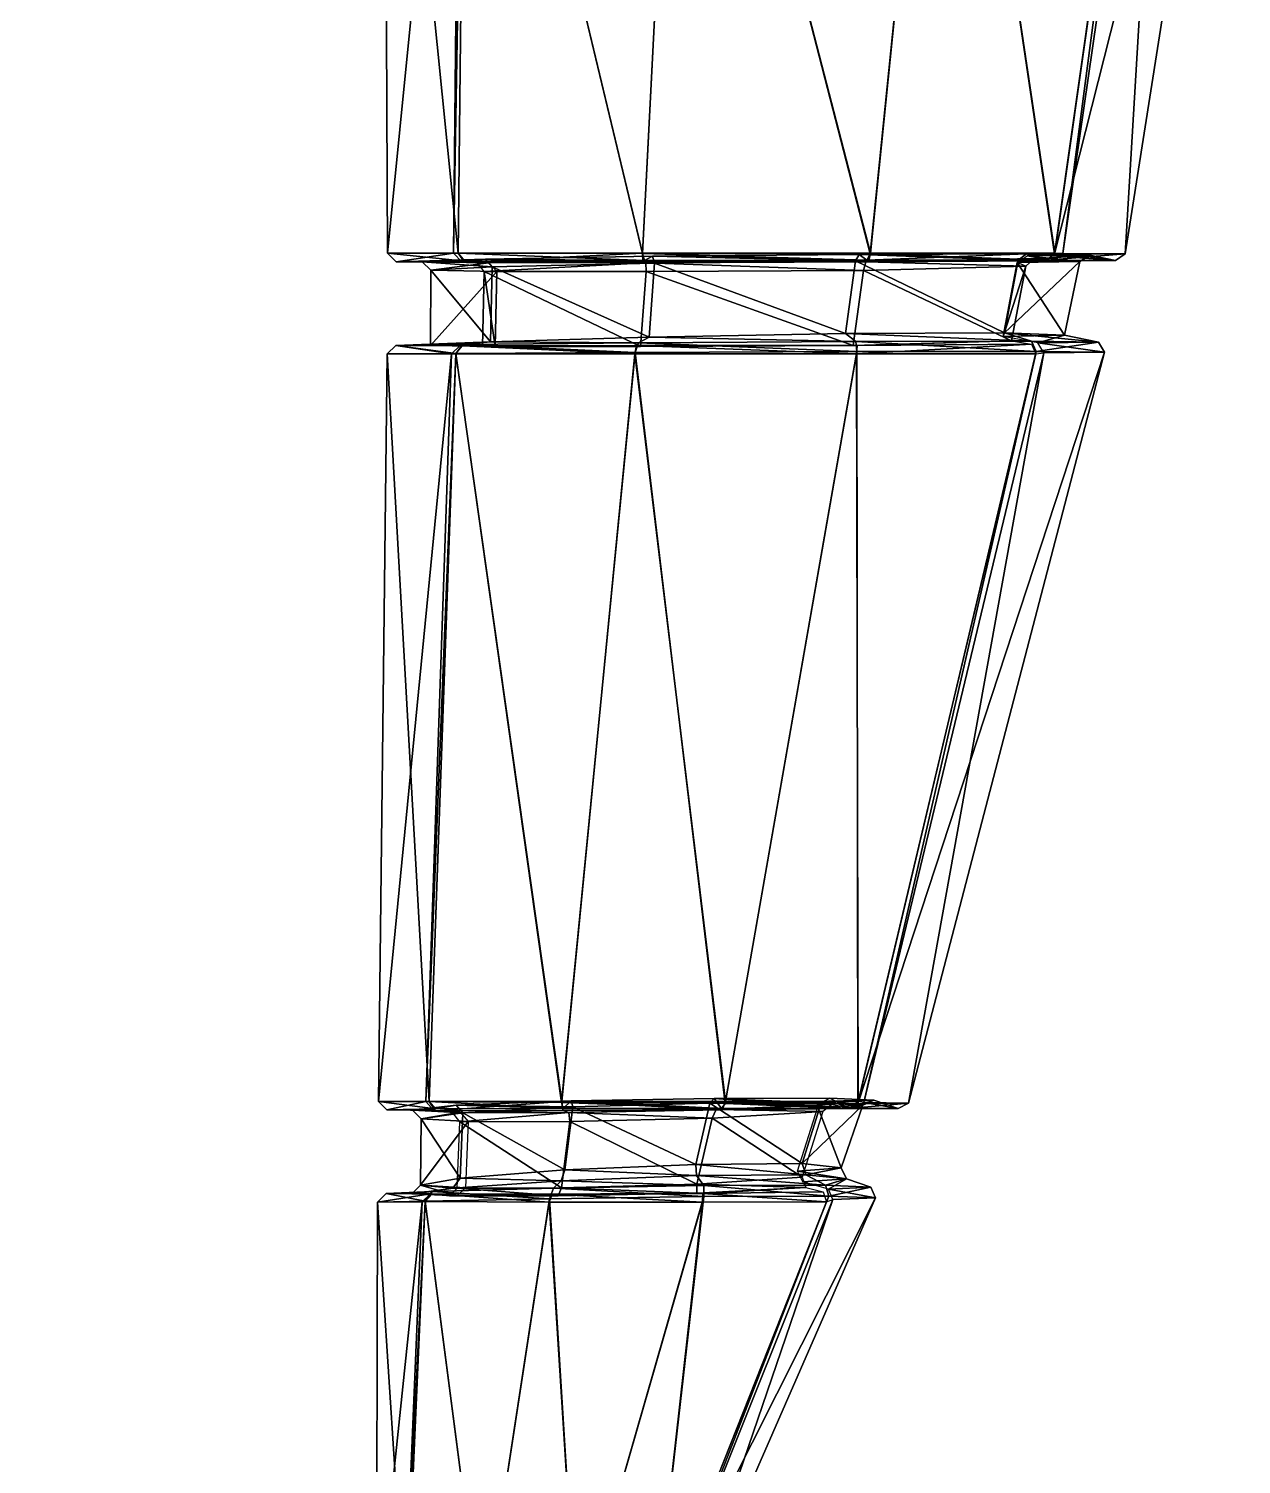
# Model space of a CAD drawing. Header units: centimetres. Extents: x -3.08 to -1.02, y -0.97 to 2.65.
# Drawn here: x -1.9937 to -1.7437, y -0.6779 to -0.382 of the extents above; entities that cross this region are included whole.
import ezdxf

# ---------------------------------------------------------------- set-up
doc = ezdxf.new("R2010")
doc.units = ezdxf.units.CM
doc.header["$MEASUREMENT"] = 0

msp = doc.modelspace()

# ---------------------------------------------------------------- meshes
at = {"color": 8, "true_color": 0x7f7f7f}
mesh = msp.add_polyface(dxfattribs=at)
corners = [(-1.78804, -0.4284, -0.85703), (-1.78975, -0.42969, -0.85832), (-1.77497, -0.42861, -0.89776), (-1.77706, -0.42997, -0.89798), (-1.76607, -0.27405, -0.84043), (-1.75059, -0.27414, -0.88848), (-1.76737, -0.27214, -0.84137), (-1.75221, -0.27224, -0.88847), (-1.75059, -0.27414, -0.88848), (-1.76564, -0.27422, -0.94161), (-1.75221, -0.27224, -0.88847), (-1.76721, -0.27234, -0.94115), (-1.8054, -0.27475, -0.95277), (-1.76569, -0.27266, -0.94518), (-1.76443, -0.27452, -0.94664), (-1.78222, -0.42839, -0.8528), (-1.78385, -0.4297, -0.85399), (-1.76769, -0.42836, -0.89749), (-1.76969, -0.42974, -0.89763), (-1.76061, -0.27641, -0.83647), (-1.74522, -0.27456, -0.88834), (-1.76178, -0.27452, -0.83731), (-1.76178, -0.27452, -0.83731), (-1.80516, -0.27456, -0.8058), (-1.76008, -0.27461, -0.94312), (-1.74522, -0.27456, -0.88834), (-1.75863, -0.27648, -0.94359), (-1.76063, -0.27656, -0.95095), (-1.80481, -0.27657, -0.96021), (-1.7617, -0.27471, -0.94955), (-1.76969, -0.42974, -0.89763), (-1.77497, -0.42861, -0.89776), (-1.78243, -0.42977, -0.94469), (-1.78791, -0.42875, -0.94321), (-1.78385, -0.4297, -0.85399), (-1.78804, -0.4284, -0.85703), (-1.79258, -0.44466, -0.8608), (-1.77321, -0.44658, -0.8994), (-1.78022, -0.4451, -0.89957), (-1.74522, -0.27456, -0.88834), (-1.76008, -0.27461, -0.94312), (-1.75059, -0.27414, -0.88848), (-1.76564, -0.27422, -0.94161), (-1.76178, -0.27452, -0.83731), (-1.74522, -0.27456, -0.88834), (-1.76607, -0.27405, -0.84043), (-1.75059, -0.27414, -0.88848), (-1.8068, -0.27413, -0.81085), (-1.76178, -0.27452, -0.83731), (-1.76607, -0.27405, -0.84043), (-1.7617, -0.27471, -0.94955), (-1.80481, -0.2748, -0.95846), (-1.76443, -0.27452, -0.94664), (-1.77706, -0.42997, -0.89798), (-1.78022, -0.4451, -0.89957), (-1.78992, -0.43018, -0.9428), (-1.78992, -0.43018, -0.9428), (-1.78791, -0.42875, -0.94321), (-1.77706, -0.42997, -0.89798), (-1.77497, -0.42861, -0.89776), (-1.76969, -0.42974, -0.89763), (-1.7805, -0.42833, -0.94513), (-1.78243, -0.42977, -0.94469), (-1.77706, -0.42997, -0.89798), (-1.79258, -0.44466, -0.8608), (-1.78022, -0.4451, -0.89957), (-1.75863, -0.27648, -0.94359), (-1.7805, -0.42833, -0.94513), (-1.76063, -0.27656, -0.95095), (-1.7822, -0.42824, -0.95148), (-1.74374, -0.27644, -0.8884), (-1.76769, -0.42836, -0.89749), (-1.76061, -0.27641, -0.83647), (-1.78222, -0.42839, -0.8528), (-1.74374, -0.27644, -0.8884), (-1.76769, -0.42836, -0.89749), (-1.76061, -0.27641, -0.83647), (-1.80479, -0.27644, -0.80437), (-1.78222, -0.42839, -0.8528), (-1.76063, -0.27656, -0.95095), (-1.7822, -0.42824, -0.95148), (-1.80481, -0.27657, -0.96021)]
mesh.append_faces([[corners[k] for k in face] for face in [(0, 1, 2), (2, 1, 3), (4, 5, 6), (6, 5, 7), (8, 9, 10), (10, 9, 11), (12, 13, 14), (15, 16, 17), (17, 16, 18), (19, 20, 21), (22, 23, 19), (24, 25, 26), (27, 28, 29), (30, 31, 32), (32, 31, 33), (34, 35, 30), (30, 35, 31), (36, 37, 38), (39, 40, 41), (41, 40, 42), (43, 44, 45), (45, 44, 46), (47, 48, 49), (50, 51, 52), (53, 54, 55), (56, 57, 58), (58, 57, 59), (17, 60, 61), (61, 60, 62), (63, 64, 65), (66, 67, 68), (68, 67, 69), (70, 71, 66), (66, 71, 67), (72, 73, 74), (74, 73, 75), (76, 77, 78), (79, 80, 81)]], dxfattribs={"color": 8})
mesh = msp.add_polyface(dxfattribs=at)
corners = [(-1.91331, -0.27479, -0.88849), (-1.91155, -0.27302, -0.88848), (-1.89733, -0.27485, -0.94511), (-1.89957, -0.27484, -0.94672), (-1.89811, -0.27309, -0.94518), (-1.85854, -0.27481, -0.95277), (-1.76061, -0.27641, -0.83647), (-1.80516, -0.27456, -0.8058), (-1.80479, -0.27644, -0.80437), (-1.80516, -0.27456, -0.8058), (-1.85877, -0.27465, -0.80581), (-1.8594, -0.2765, -0.80438), (-1.85877, -0.27465, -0.80581), (-1.90214, -0.27475, -0.83733), (-1.90358, -0.27656, -0.83648), (-1.90214, -0.27475, -0.83733), (-1.9187, -0.2748, -0.88835), (-1.92045, -0.27657, -0.88841), (-1.9187, -0.2748, -0.88835), (-1.90462, -0.27657, -0.94709), (-1.9029, -0.27482, -0.94662), (-1.90358, -0.27657, -0.95095), (-1.9022, -0.27482, -0.9495), (-1.85941, -0.27657, -0.96021), (-1.85913, -0.27481, -0.95846), (-1.85913, -0.27481, -0.95846), (-1.80481, -0.27657, -0.96021), (-1.80481, -0.2748, -0.95846), (-1.7617, -0.27471, -0.94955), (-1.80481, -0.2748, -0.95846), (-1.80516, -0.27456, -0.8058), (-1.76178, -0.27452, -0.83731), (-1.8068, -0.27413, -0.81085), (-1.80516, -0.27456, -0.8058), (-1.8068, -0.27413, -0.81085), (-1.85877, -0.27465, -0.80581), (-1.85713, -0.27435, -0.81086), (-1.85877, -0.27465, -0.80581), (-1.85713, -0.27435, -0.81086), (-1.90214, -0.27475, -0.83733), (-1.89783, -0.2746, -0.84045), (-1.90214, -0.27475, -0.83733), (-1.89783, -0.2746, -0.84045), (-1.9187, -0.2748, -0.88835), (-1.91331, -0.27479, -0.88849), (-1.9187, -0.2748, -0.88835), (-1.91331, -0.27479, -0.88849), (-1.9029, -0.27482, -0.94662), (-1.89733, -0.27485, -0.94511), (-1.9022, -0.27482, -0.9495), (-1.89957, -0.27484, -0.94672), (-1.85913, -0.27481, -0.95846), (-1.85854, -0.27481, -0.95277), (-1.80481, -0.2748, -0.95846), (-1.85913, -0.27481, -0.95846), (-1.8054, -0.27475, -0.95277), (-1.85854, -0.27481, -0.95277), (-1.76443, -0.27452, -0.94664), (-1.80481, -0.2748, -0.95846), (-1.8054, -0.27475, -0.95277), (-1.92045, -0.27657, -0.88841), (-1.90462, -0.27657, -0.94709), (-1.91975, -0.42823, -0.89748), (-1.80479, -0.27644, -0.80437), (-1.8594, -0.2765, -0.80438), (-1.82023, -0.42837, -0.82518), (-1.8594, -0.2765, -0.80438), (-1.90358, -0.27656, -0.83648), (-1.86721, -0.4283, -0.82517), (-1.90358, -0.27656, -0.83648), (-1.92045, -0.27657, -0.88841), (-1.90523, -0.42825, -0.85278), (-1.90358, -0.27657, -0.95095), (-1.90613, -0.42823, -0.94815), (-1.85941, -0.27657, -0.96021), (-1.86721, -0.42823, -0.95945), (-1.90358, -0.27657, -0.95095), (-1.90523, -0.42823, -0.95148), (-1.80481, -0.27657, -0.96021), (-1.82021, -0.42823, -0.95945), (-1.85941, -0.27657, -0.96021)]
mesh.append_faces([[corners[k] for k in face] for face in [(0, 1, 2), (3, 4, 5), (6, 7, 8), (9, 10, 8), (8, 10, 11), (12, 13, 11), (11, 13, 14), (15, 16, 14), (14, 16, 17), (17, 18, 19), (19, 18, 20), (21, 22, 23), (23, 22, 24), (23, 25, 26), (26, 25, 27), (28, 26, 29), (30, 31, 32), (33, 34, 35), (35, 34, 36), (37, 38, 39), (39, 38, 40), (41, 42, 43), (43, 42, 44), (45, 46, 47), (47, 46, 48), (49, 50, 51), (51, 50, 52), (53, 54, 55), (55, 54, 56), (57, 58, 59), (60, 61, 62), (63, 64, 65), (66, 67, 68), (69, 70, 71), (61, 72, 73), (74, 75, 76), (76, 75, 77), (78, 79, 80)]], dxfattribs={"color": 8})
mesh = msp.add_polyface(dxfattribs=at)
corners = [(-1.78804, -0.4284, -0.85703), (-1.82253, -0.42848, -0.83199), (-1.78975, -0.42969, -0.85832), (-1.8233, -0.42979, -0.83397), (-1.82253, -0.42848, -0.83199), (-1.86513, -0.42887, -0.83205), (-1.8233, -0.42979, -0.83397), (-1.86472, -0.43031, -0.83405), (-1.86513, -0.42887, -0.83205), (-1.89954, -0.42945, -0.85711), (-1.86472, -0.43031, -0.83405), (-1.82093, -0.4297, -0.82705), (-1.78385, -0.4297, -0.85399), (-1.82023, -0.42837, -0.82518), (-1.78222, -0.42839, -0.8528), (-1.86676, -0.42976, -0.82706), (-1.82093, -0.4297, -0.82705), (-1.86721, -0.4283, -0.82517), (-1.90383, -0.42987, -0.854), (-1.86676, -0.42976, -0.82706), (-1.90523, -0.42825, -0.85278), (-1.91798, -0.42999, -0.89763), (-1.90383, -0.42987, -0.854), (-1.91975, -0.42823, -0.89748), (-1.90444, -0.43004, -0.9477), (-1.91798, -0.42999, -0.89763), (-1.90613, -0.42823, -0.94815), (-1.90523, -0.42823, -0.95148), (-1.86721, -0.42823, -0.95945), (-1.90389, -0.43006, -0.95005), (-1.86712, -0.43004, -0.95769), (-1.82021, -0.42823, -0.95945), (-1.82058, -0.43, -0.95769), (-1.86712, -0.43004, -0.95769), (-1.7822, -0.42824, -0.95148), (-1.78375, -0.42979, -0.95009), (-1.82058, -0.43, -0.95769), (-1.78385, -0.4297, -0.85399), (-1.82093, -0.4297, -0.82705), (-1.78804, -0.4284, -0.85703), (-1.82253, -0.42848, -0.83199), (-1.86676, -0.42976, -0.82706), (-1.86513, -0.42887, -0.83205), (-1.90383, -0.42987, -0.854), (-1.89954, -0.42945, -0.85711), (-1.91798, -0.42999, -0.89763), (-1.78375, -0.42979, -0.95009), (-1.78646, -0.42934, -0.94721), (-1.82058, -0.43, -0.95769), (-1.82118, -0.43003, -0.952), (-1.91975, -0.42823, -0.89748), (-1.90462, -0.27657, -0.94709), (-1.90613, -0.42823, -0.94815), (-1.78222, -0.42839, -0.8528), (-1.80479, -0.27644, -0.80437), (-1.82023, -0.42837, -0.82518), (-1.82023, -0.42837, -0.82518), (-1.8594, -0.2765, -0.80438), (-1.86721, -0.4283, -0.82517), (-1.86721, -0.4283, -0.82517), (-1.90358, -0.27656, -0.83648), (-1.90523, -0.42825, -0.85278), (-1.90523, -0.42825, -0.85278), (-1.92045, -0.27657, -0.88841), (-1.91975, -0.42823, -0.89748), (-1.90358, -0.27657, -0.95095), (-1.90523, -0.42823, -0.95148), (-1.85941, -0.27657, -0.96021), (-1.82021, -0.42823, -0.95945), (-1.86721, -0.42823, -0.95945), (-1.80481, -0.27657, -0.96021), (-1.7822, -0.42824, -0.95148), (-1.82021, -0.42823, -0.95945)]
mesh.append_faces([[corners[k] for k in face] for face in [(0, 1, 2), (2, 1, 3), (4, 5, 6), (6, 5, 7), (8, 9, 10), (11, 12, 13), (13, 12, 14), (15, 16, 17), (17, 16, 13), (18, 19, 20), (20, 19, 17), (21, 22, 23), (23, 22, 20), (24, 25, 26), (26, 25, 23), (27, 28, 29), (29, 28, 30), (31, 32, 28), (28, 32, 33), (34, 35, 31), (31, 35, 36), (37, 38, 39), (39, 38, 40), (41, 42, 38), (38, 42, 40), (43, 44, 41), (41, 44, 42), (45, 44, 43), (46, 47, 48), (48, 47, 49), (50, 51, 52), (53, 54, 55), (56, 57, 58), (59, 60, 61), (62, 63, 64), (52, 65, 66), (67, 68, 69), (70, 71, 72)]], dxfattribs={"color": 8})
mesh = msp.add_polyface(dxfattribs=at)
corners = [(-1.86472, -0.43031, -0.83405), (-1.89954, -0.42945, -0.85711), (-1.89816, -0.43108, -0.85844), (-1.89954, -0.42945, -0.85711), (-1.9126, -0.42999, -0.89776), (-1.89816, -0.43108, -0.85844), (-1.91085, -0.43176, -0.898), (-1.9126, -0.42999, -0.89776), (-1.89887, -0.4302, -0.9462), (-1.91085, -0.43176, -0.898), (-1.89721, -0.43201, -0.94577), (-1.86803, -0.44673, -0.8305), (-1.90423, -0.44705, -0.85686), (-1.86874, -0.44874, -0.82932), (-1.90571, -0.44894, -0.85622), (-1.90423, -0.44705, -0.85686), (-1.91805, -0.44723, -0.89945), (-1.91983, -0.449, -0.89967), (-1.91805, -0.44723, -0.89945), (-1.90659, -0.44899, -0.94854), (-1.90482, -0.44728, -0.94802), (-1.90571, -0.44899, -0.95175), (-1.90429, -0.4473, -0.95028), (-1.86876, -0.44898, -0.95997), (-1.8684, -0.44727, -0.95812), (-1.90423, -0.44705, -0.85686), (-1.86803, -0.44673, -0.8305), (-1.89852, -0.4465, -0.861), (-1.86585, -0.44554, -0.83714), (-1.9126, -0.42999, -0.89776), (-1.89954, -0.42945, -0.85711), (-1.91798, -0.42999, -0.89763), (-1.90423, -0.44705, -0.85686), (-1.89852, -0.4465, -0.861), (-1.91805, -0.44723, -0.89945), (-1.9109, -0.44723, -0.89963), (-1.91798, -0.42999, -0.89763), (-1.90444, -0.43004, -0.9477), (-1.9126, -0.42999, -0.89776), (-1.89887, -0.4302, -0.9462), (-1.90482, -0.44728, -0.94802), (-1.89755, -0.44748, -0.94606), (-1.90389, -0.43006, -0.95005), (-1.86712, -0.43004, -0.95769), (-1.90127, -0.43018, -0.94729), (-1.86651, -0.4302, -0.952), (-1.90429, -0.4473, -0.95028), (-1.90019, -0.44749, -0.94595), (-1.8684, -0.44727, -0.95812), (-1.86761, -0.44747, -0.95068), (-1.91085, -0.43176, -0.898), (-1.89721, -0.43201, -0.94577), (-1.9109, -0.44723, -0.89963), (-1.89755, -0.44748, -0.94606), (-1.90019, -0.44749, -0.94595), (-1.89755, -0.44748, -0.94606), (-1.89983, -0.43201, -0.94575), (-1.89721, -0.43201, -0.94577), (-1.86646, -0.43201, -0.95029), (-1.86761, -0.44747, -0.95068), (-1.89983, -0.43201, -0.94575), (-1.90019, -0.44749, -0.94595), (-1.86646, -0.43201, -0.95029), (-1.89983, -0.43201, -0.94575), (-1.86651, -0.4302, -0.952), (-1.90127, -0.43018, -0.94729), (-1.86472, -0.43031, -0.83405), (-1.89816, -0.43108, -0.85844), (-1.86585, -0.44554, -0.83714), (-1.89852, -0.4465, -0.861), (-1.89816, -0.43108, -0.85844), (-1.91085, -0.43176, -0.898), (-1.89852, -0.4465, -0.861), (-1.9109, -0.44723, -0.89963)]
mesh.append_faces([[corners[k] for k in face] for face in [(0, 1, 2), (3, 4, 5), (5, 4, 6), (7, 8, 9), (9, 8, 10), (11, 12, 13), (13, 12, 14), (15, 16, 14), (14, 16, 17), (17, 18, 19), (19, 18, 20), (21, 22, 23), (23, 22, 24), (25, 26, 27), (27, 26, 28), (29, 30, 31), (32, 33, 34), (34, 33, 35), (36, 37, 38), (38, 37, 39), (34, 35, 40), (40, 35, 41), (42, 43, 44), (44, 43, 45), (46, 47, 48), (48, 47, 49), (50, 51, 52), (52, 51, 53), (54, 55, 56), (56, 55, 57), (58, 59, 60), (60, 59, 61), (62, 63, 64), (64, 63, 65), (66, 67, 68), (68, 67, 69), (70, 71, 72), (72, 71, 73)]], dxfattribs={"color": 8})
mesh = msp.add_polyface(dxfattribs=at)
corners = [(-1.82118, -0.43003, -0.952), (-1.82162, -0.43181, -0.95029), (-1.86651, -0.4302, -0.952), (-1.86646, -0.43201, -0.95029), (-1.78646, -0.42934, -0.94721), (-1.78818, -0.43089, -0.94576), (-1.82118, -0.43003, -0.952), (-1.82162, -0.43181, -0.95029), (-1.787, -0.44639, -0.85675), (-1.82324, -0.44644, -0.83044), (-1.78601, -0.44849, -0.85612), (-1.823, -0.44853, -0.82926), (-1.82324, -0.44644, -0.83044), (-1.86803, -0.44673, -0.8305), (-1.823, -0.44853, -0.82926), (-1.86874, -0.44874, -0.82932), (-1.86876, -0.44898, -0.95997), (-1.8684, -0.44727, -0.95812), (-1.82309, -0.44899, -0.95997), (-1.82296, -0.44724, -0.95812), (-1.78613, -0.44898, -0.95175), (-1.78701, -0.44701, -0.95032), (-1.82296, -0.44724, -0.95812), (-1.78022, -0.4451, -0.89957), (-1.78568, -0.44672, -0.9451), (-1.79284, -0.4454, -0.94316), (-1.82324, -0.44644, -0.83044), (-1.787, -0.44639, -0.85675), (-1.82536, -0.44482, -0.83701), (-1.79258, -0.44466, -0.8608), (-1.86803, -0.44673, -0.8305), (-1.82324, -0.44644, -0.83044), (-1.86585, -0.44554, -0.83714), (-1.82536, -0.44482, -0.83701), (-1.86712, -0.43004, -0.95769), (-1.82058, -0.43, -0.95769), (-1.86651, -0.4302, -0.952), (-1.82118, -0.43003, -0.952), (-1.8684, -0.44727, -0.95812), (-1.86761, -0.44747, -0.95068), (-1.82296, -0.44724, -0.95812), (-1.82375, -0.44727, -0.95068), (-1.82375, -0.44727, -0.95068), (-1.79111, -0.44633, -0.94597), (-1.82296, -0.44724, -0.95812), (-1.78701, -0.44701, -0.95032), (-1.78992, -0.43018, -0.9428), (-1.78022, -0.4451, -0.89957), (-1.79284, -0.4454, -0.94316), (-1.78818, -0.43089, -0.94576), (-1.79111, -0.44633, -0.94597), (-1.82162, -0.43181, -0.95029), (-1.82375, -0.44727, -0.95068), (-1.79111, -0.44633, -0.94597), (-1.78818, -0.43089, -0.94576), (-1.78992, -0.43018, -0.9428), (-1.78975, -0.42969, -0.85832), (-1.79258, -0.44466, -0.8608), (-1.77706, -0.42997, -0.89798), (-1.78975, -0.42969, -0.85832), (-1.8233, -0.42979, -0.83397), (-1.79258, -0.44466, -0.8608), (-1.82536, -0.44482, -0.83701), (-1.8233, -0.42979, -0.83397), (-1.86472, -0.43031, -0.83405), (-1.82536, -0.44482, -0.83701), (-1.86585, -0.44554, -0.83714), (-1.82162, -0.43181, -0.95029), (-1.82375, -0.44727, -0.95068), (-1.86646, -0.43201, -0.95029), (-1.86761, -0.44747, -0.95068), (-1.78601, -0.44849, -0.85612), (-1.82283, -0.60359, -0.891), (-1.77193, -0.44866, -0.89962), (-1.78601, -0.44849, -0.85612), (-1.823, -0.44853, -0.82926), (-1.82283, -0.60359, -0.891), (-1.823, -0.44853, -0.82926), (-1.86874, -0.44874, -0.82932), (-1.85014, -0.60355, -0.87114)]
mesh.append_faces([[corners[k] for k in face] for face in [(0, 1, 2), (2, 1, 3), (4, 5, 6), (6, 5, 7), (8, 9, 10), (10, 9, 11), (12, 13, 14), (14, 13, 15), (16, 17, 18), (18, 17, 19), (20, 18, 21), (21, 18, 22), (23, 24, 25), (26, 27, 28), (28, 27, 29), (30, 31, 32), (32, 31, 33), (34, 35, 36), (36, 35, 37), (38, 39, 40), (40, 39, 41), (42, 43, 44), (44, 43, 45), (46, 47, 48), (49, 50, 51), (51, 50, 52), (53, 54, 48), (48, 54, 55), (56, 57, 58), (59, 60, 61), (61, 60, 62), (63, 64, 65), (65, 64, 66), (67, 68, 69), (69, 68, 70), (71, 72, 73), (74, 75, 76), (77, 78, 79)]], dxfattribs={"color": 8})
mesh = msp.add_polyface(dxfattribs=at)
corners = [(-1.74748, -0.91376, -0.75315), (-1.74748, -0.85325, -0.75315), (-1.74748, -0.91274, -0.66183), (-1.74748, -0.85119, -0.66183), (-1.78341, -0.79676, -0.75315), (-1.78341, -0.79374, -0.66183), (-1.78341, -0.85119, -0.59132), (-1.78341, -0.91274, -0.59132), (-1.74748, -0.86558, -0.92044), (-1.74748, -0.91991, -0.92044), (-1.74748, -0.86764, -0.99795), (-1.74748, -0.92093, -0.99795), (-1.78341, -0.92093, -1.05465), (-1.78341, -0.86764, -1.05465), (-1.78341, -0.81789, -0.99795), (-1.78341, -0.81487, -0.92044), (-1.74748, -0.85942, -0.8391), (-1.74748, -0.91684, -0.8391), (-1.78341, -0.80582, -0.8391), (-1.78341, -0.81789, -0.99795), (-1.78401, -0.81386, -0.99767), (-1.78341, -0.81487, -0.92044), (-1.78401, -0.81085, -0.92059), (-1.78341, -0.81487, -0.92044), (-1.78401, -0.81085, -0.92059), (-1.78341, -0.80582, -0.8391), (-1.78401, -0.80185, -0.8397), (-1.78864, -0.78005, -0.92172), (-1.78864, -0.78292, -0.99547), (-1.74748, -0.91399, -0.66183), (-1.74748, -0.91499, -0.75315), (-1.78341, -0.91399, -0.59132), (-1.77193, -0.44866, -0.89962), (-1.77321, -0.44658, -0.8994), (-1.78601, -0.44849, -0.85612), (-1.787, -0.44639, -0.85675), (-1.78442, -0.44875, -0.94561), (-1.78568, -0.44672, -0.9451), (-1.77321, -0.44658, -0.8994), (-1.77321, -0.44658, -0.8994), (-1.78568, -0.44672, -0.9451), (-1.78022, -0.4451, -0.89957), (-1.787, -0.44639, -0.85675), (-1.77321, -0.44658, -0.8994), (-1.79258, -0.44466, -0.8608)]
mesh.append_faces([[corners[k] for k in face] for face in [(0, 1, 2), (2, 1, 3), (1, 4, 3), (3, 4, 5), (5, 6, 3), (6, 7, 3), (3, 7, 2), (8, 9, 10), (10, 9, 11), (11, 12, 10), (10, 12, 13), (13, 14, 10), (15, 8, 14), (14, 8, 10), (1, 0, 16), (16, 0, 17), (9, 8, 17), (17, 8, 16), (8, 15, 16), (16, 15, 18), (4, 1, 18), (18, 1, 16), (19, 20, 21), (21, 20, 22), (23, 24, 25), (25, 24, 26), (24, 27, 26), (20, 28, 22), (29, 30, 2), (2, 30, 0), (2, 7, 29), (29, 7, 31), (32, 33, 34), (34, 33, 35), (36, 37, 32), (32, 37, 38), (39, 40, 41), (42, 43, 44)]], dxfattribs={"color": 8})
mesh = msp.add_polyface(dxfattribs=at)
corners = [(-1.85332, -0.60347, -0.88002), (-1.88191, -0.603, -0.87799), (-1.88159, -0.60418, -0.88021), (-1.88191, -0.603, -0.87799), (-1.9056, -0.60389, -0.89538), (-1.88159, -0.60418, -0.88021), (-1.90425, -0.60541, -0.89693), (-1.9056, -0.60389, -0.89538), (-1.91461, -0.60489, -0.92329), (-1.90425, -0.60541, -0.89693), (-1.91286, -0.60667, -0.92365), (-1.91461, -0.60489, -0.92329), (-1.90476, -0.60534, -0.95096), (-1.91286, -0.60667, -0.92365), (-1.88352, -0.60454, -0.87315), (-1.85093, -0.60456, -0.87315), (-1.88388, -0.60334, -0.87108), (-1.90985, -0.60464, -0.89231), (-1.88352, -0.60454, -0.87315), (-1.91121, -0.60314, -0.8909), (-1.91991, -0.60485, -0.9233), (-1.90985, -0.60464, -0.89231), (-1.92165, -0.60308, -0.92303), (-1.91024, -0.60497, -0.95275), (-1.91991, -0.60485, -0.9233), (-1.91185, -0.60309, -0.95324), (-1.9112, -0.60309, -0.95523), (-1.88386, -0.60311, -0.96855), (-1.90985, -0.60501, -0.95404), (-1.88364, -0.60499, -0.96694), (-1.85076, -0.60482, -0.96693), (-1.88364, -0.60499, -0.96694), (-1.88352, -0.60454, -0.87315), (-1.88191, -0.603, -0.87799), (-1.85093, -0.60456, -0.87315), (-1.90985, -0.60464, -0.89231), (-1.9056, -0.60389, -0.89538), (-1.91991, -0.60485, -0.9233), (-1.91461, -0.60489, -0.92329), (-1.90476, -0.60534, -0.95096), (-1.91024, -0.60497, -0.95275), (-1.90985, -0.60501, -0.95404), (-1.88364, -0.60499, -0.96694), (-1.90628, -0.60541, -0.95094), (-1.88239, -0.60536, -0.96156), (-1.85076, -0.60482, -0.96693), (-1.91185, -0.60309, -0.95324), (-1.92165, -0.60308, -0.92303), (-1.90659, -0.44899, -0.94854), (-1.91983, -0.449, -0.89967), (-1.9112, -0.60309, -0.95523), (-1.90571, -0.44899, -0.95175), (-1.86876, -0.44898, -0.95997), (-1.88386, -0.60311, -0.96855), (-1.90571, -0.44899, -0.95175), (-1.9112, -0.60309, -0.95523), (-1.85014, -0.60355, -0.87114), (-1.86874, -0.44874, -0.82932), (-1.88388, -0.60334, -0.87108), (-1.86874, -0.44874, -0.82932), (-1.90571, -0.44894, -0.85622), (-1.88388, -0.60334, -0.87108), (-1.91121, -0.60314, -0.8909), (-1.90571, -0.44894, -0.85622), (-1.91983, -0.449, -0.89967), (-1.91121, -0.60314, -0.8909), (-1.92165, -0.60308, -0.92303), (-1.86876, -0.44898, -0.95997), (-1.85006, -0.60308, -0.96855), (-1.88386, -0.60311, -0.96855)]
mesh.append_faces([[corners[k] for k in face] for face in [(0, 1, 2), (3, 4, 5), (5, 4, 6), (7, 8, 9), (9, 8, 10), (11, 12, 13), (14, 15, 16), (17, 18, 19), (19, 18, 16), (20, 21, 22), (22, 21, 19), (23, 24, 25), (25, 24, 22), (26, 27, 28), (28, 27, 29), (27, 30, 31), (32, 33, 34), (35, 36, 32), (32, 36, 33), (37, 38, 35), (35, 38, 36), (39, 38, 40), (40, 38, 37), (41, 42, 43), (43, 42, 44), (42, 45, 44), (46, 47, 48), (48, 47, 49), (50, 46, 51), (51, 46, 48), (52, 53, 54), (54, 53, 55), (56, 57, 58), (59, 60, 61), (61, 60, 62), (63, 64, 65), (65, 64, 66), (67, 68, 69)]], dxfattribs={"color": 8})
mesh = msp.add_polyface(dxfattribs=at)
corners = [(-1.82855, -0.60244, -0.89522), (-1.83037, -0.60337, -0.89665), (-1.81952, -0.6028, -0.92329), (-1.82176, -0.60389, -0.92361), (-1.82855, -0.60244, -0.89522), (-1.85244, -0.60251, -0.87788), (-1.83037, -0.60337, -0.89665), (-1.85332, -0.60347, -0.88002), (-1.85244, -0.60251, -0.87788), (-1.88191, -0.603, -0.87799), (-1.85332, -0.60347, -0.88002), (-1.85201, -0.60475, -0.96156), (-1.85282, -0.60651, -0.95991), (-1.88239, -0.60536, -0.96156), (-1.81952, -0.6028, -0.92329), (-1.82176, -0.60389, -0.92361), (-1.82886, -0.60306, -0.94924), (-1.83102, -0.60431, -0.94887), (-1.82806, -0.6037, -0.95092), (-1.83001, -0.60518, -0.94985), (-1.85201, -0.60475, -0.96156), (-1.85282, -0.60651, -0.95991), (-1.81235, -0.60343, -0.92308), (-1.81446, -0.60455, -0.92333), (-1.82154, -0.60332, -0.95145), (-1.82357, -0.60457, -0.95098), (-1.82283, -0.60359, -0.891), (-1.82454, -0.60457, -0.89232), (-1.81446, -0.60455, -0.92333), (-1.85093, -0.60456, -0.87315), (-1.82454, -0.60457, -0.89232), (-1.85014, -0.60355, -0.87114), (-1.88388, -0.60334, -0.87108), (-1.85093, -0.60456, -0.87315), (-1.85006, -0.60308, -0.96855), (-1.85076, -0.60482, -0.96693), (-1.88386, -0.60311, -0.96855), (-1.82272, -0.60314, -0.95523), (-1.8245, -0.60456, -0.95407), (-1.85076, -0.60482, -0.96693), (-1.81446, -0.60455, -0.92333), (-1.81952, -0.6028, -0.92329), (-1.82357, -0.60457, -0.95098), (-1.82886, -0.60306, -0.94924), (-1.82454, -0.60457, -0.89232), (-1.82855, -0.60244, -0.89522), (-1.85093, -0.60456, -0.87315), (-1.85244, -0.60251, -0.87788), (-1.88191, -0.603, -0.87799), (-1.88239, -0.60536, -0.96156), (-1.85076, -0.60482, -0.96693), (-1.85201, -0.60475, -0.96156), (-1.8245, -0.60456, -0.95407), (-1.82806, -0.6037, -0.95092), (-1.82272, -0.60314, -0.95523), (-1.78613, -0.44898, -0.95175), (-1.82154, -0.60332, -0.95145), (-1.78442, -0.44875, -0.94561), (-1.77193, -0.44866, -0.89962), (-1.81235, -0.60343, -0.92308), (-1.78613, -0.44898, -0.95175), (-1.82272, -0.60314, -0.95523), (-1.82309, -0.44899, -0.95997), (-1.85006, -0.60308, -0.96855), (-1.77193, -0.44866, -0.89962), (-1.82283, -0.60359, -0.891), (-1.81235, -0.60343, -0.92308), (-1.82283, -0.60359, -0.891), (-1.823, -0.44853, -0.82926), (-1.85014, -0.60355, -0.87114), (-1.82309, -0.44899, -0.95997), (-1.85006, -0.60308, -0.96855), (-1.86876, -0.44898, -0.95997)]
mesh.append_faces([[corners[k] for k in face] for face in [(0, 1, 2), (2, 1, 3), (4, 5, 6), (6, 5, 7), (8, 9, 10), (11, 12, 13), (14, 15, 16), (16, 15, 17), (18, 19, 20), (20, 19, 21), (22, 23, 24), (24, 23, 25), (26, 27, 22), (22, 27, 28), (29, 30, 31), (31, 30, 26), (32, 33, 31), (34, 35, 36), (37, 38, 34), (34, 38, 39), (40, 41, 42), (42, 41, 43), (40, 44, 41), (41, 44, 45), (46, 47, 44), (44, 47, 45), (46, 48, 47), (49, 50, 51), (52, 53, 50), (50, 53, 51), (54, 55, 56), (56, 55, 57), (58, 59, 57), (57, 59, 56), (60, 61, 62), (62, 61, 63), (64, 65, 66), (67, 68, 69), (70, 71, 72)]], dxfattribs={"color": 8})
mesh = msp.add_polyface(dxfattribs=at)
corners = [(-1.82514, -0.61902, -0.92652), (-1.82623, -0.61676, -0.92617), (-1.8335, -0.61822, -0.89992), (-1.8343, -0.61591, -0.90039), (-1.85608, -0.61838, -0.88359), (-1.8335, -0.61822, -0.89992), (-1.8562, -0.61607, -0.88455), (-1.8343, -0.61591, -0.90039), (-1.88321, -0.61722, -0.88492), (-1.85608, -0.61838, -0.88359), (-1.8562, -0.61607, -0.88455), (-1.85599, -0.62198, -0.96225), (-1.88393, -0.62092, -0.96047), (-1.85598, -0.62018, -0.96046), (-1.83416, -0.61967, -0.95085), (-1.83522, -0.61748, -0.95015), (-1.82514, -0.61902, -0.92652), (-1.82623, -0.61676, -0.92617), (-1.85599, -0.62198, -0.96225), (-1.85598, -0.62018, -0.96046), (-1.83349, -0.62086, -0.95236), (-1.83429, -0.61868, -0.95098), (-1.81913, -0.62296, -0.92697), (-1.82009, -0.62077, -0.92656), (-1.82879, -0.62259, -0.89666), (-1.82949, -0.62035, -0.89702), (-1.82949, -0.62035, -0.89702), (-1.85456, -0.62043, -0.87886), (-1.82879, -0.62259, -0.89666), (-1.85452, -0.62267, -0.87802), (-1.85456, -0.62043, -0.87886), (-1.88557, -0.62099, -0.87909), (-1.85452, -0.62267, -0.87802), (-1.85485, -0.62384, -0.96939), (-1.88579, -0.62219, -0.96763), (-1.85475, -0.62205, -0.96763), (-1.82793, -0.62333, -0.95339), (-1.82887, -0.62118, -0.95259), (-1.81913, -0.62296, -0.92697), (-1.82009, -0.62077, -0.92656), (-1.82927, -0.62382, -0.95697), (-1.85475, -0.62205, -0.96763), (-1.82993, -0.62172, -0.95551), (-1.82009, -0.62077, -0.92656), (-1.82887, -0.62118, -0.95259), (-1.82514, -0.61902, -0.92652), (-1.83416, -0.61967, -0.95085), (-1.82009, -0.62077, -0.92656), (-1.82514, -0.61902, -0.92652), (-1.82949, -0.62035, -0.89702), (-1.8335, -0.61822, -0.89992), (-1.8335, -0.61822, -0.89992), (-1.85608, -0.61838, -0.88359), (-1.82949, -0.62035, -0.89702), (-1.85456, -0.62043, -0.87886), (-1.85608, -0.61838, -0.88359), (-1.88396, -0.61944, -0.88393), (-1.85456, -0.62043, -0.87886), (-1.82993, -0.62172, -0.95551), (-1.85475, -0.62205, -0.96763), (-1.83349, -0.62086, -0.95236), (-1.85599, -0.62198, -0.96225), (-1.82176, -0.60389, -0.92361), (-1.82623, -0.61676, -0.92617), (-1.83102, -0.60431, -0.94887), (-1.83522, -0.61748, -0.95015), (-1.83001, -0.60518, -0.94985), (-1.83429, -0.61868, -0.95098), (-1.85282, -0.60651, -0.95991), (-1.85598, -0.62018, -0.96046), (-1.83037, -0.60337, -0.89665), (-1.8343, -0.61591, -0.90039), (-1.82176, -0.60389, -0.92361), (-1.82623, -0.61676, -0.92617), (-1.83037, -0.60337, -0.89665), (-1.85332, -0.60347, -0.88002), (-1.8343, -0.61591, -0.90039), (-1.8562, -0.61607, -0.88455), (-1.85332, -0.60347, -0.88002), (-1.88159, -0.60418, -0.88021), (-1.8562, -0.61607, -0.88455), (-1.85282, -0.60651, -0.95991), (-1.85598, -0.62018, -0.96046), (-1.88221, -0.60724, -0.95992)]
mesh.append_faces([[corners[k] for k in face] for face in [(0, 1, 2), (2, 1, 3), (4, 5, 6), (6, 5, 7), (8, 9, 10), (11, 12, 13), (14, 15, 16), (16, 15, 17), (18, 19, 20), (20, 19, 21), (22, 23, 24), (24, 23, 25), (26, 27, 28), (28, 27, 29), (30, 31, 32), (33, 34, 35), (36, 37, 38), (38, 37, 39), (40, 41, 42), (43, 44, 45), (45, 44, 46), (47, 48, 49), (49, 48, 50), (51, 52, 53), (53, 52, 54), (55, 56, 57), (58, 59, 60), (60, 59, 61), (62, 63, 64), (64, 63, 65), (66, 67, 68), (68, 67, 69), (70, 71, 72), (72, 71, 73), (74, 75, 76), (76, 75, 77), (78, 79, 80), (81, 82, 83)]], dxfattribs={"color": 8})
mesh = msp.add_polyface(dxfattribs=at)
corners = [(-1.88396, -0.61944, -0.88393), (-1.85608, -0.61838, -0.88359), (-1.88321, -0.61722, -0.88492), (-1.90628, -0.62094, -0.9005), (-1.88396, -0.61944, -0.88393), (-1.90479, -0.61891, -0.90099), (-1.88321, -0.61722, -0.88492), (-1.91473, -0.62213, -0.92675), (-1.90628, -0.62094, -0.9005), (-1.91296, -0.62036, -0.92639), (-1.90479, -0.61891, -0.90099), (-1.91286, -0.60667, -0.92365), (-1.90476, -0.60534, -0.95096), (-1.90316, -0.60722, -0.95057), (-1.91473, -0.62213, -0.92675), (-1.91296, -0.62036, -0.92639), (-1.90541, -0.62254, -0.95253), (-1.90367, -0.6209, -0.95182), (-1.90628, -0.60541, -0.95094), (-1.88239, -0.60536, -0.96156), (-1.90489, -0.60733, -0.94982), (-1.88221, -0.60724, -0.95992), (-1.90697, -0.62255, -0.95238), (-1.90543, -0.62096, -0.95096), (-1.88455, -0.62256, -0.96225), (-1.88393, -0.62092, -0.96047), (-1.88239, -0.60536, -0.96156), (-1.85282, -0.60651, -0.95991), (-1.88221, -0.60724, -0.95992), (-1.88455, -0.62256, -0.96225), (-1.88393, -0.62092, -0.96047), (-1.85599, -0.62198, -0.96225), (-1.85452, -0.62267, -0.87802), (-1.88557, -0.62099, -0.87909), (-1.88636, -0.62315, -0.87824), (-1.88557, -0.62099, -0.87909), (-1.91053, -0.62169, -0.89743), (-1.88636, -0.62315, -0.87824), (-1.91053, -0.62169, -0.89743), (-1.92003, -0.62209, -0.92675), (-1.91202, -0.62368, -0.89707), (-1.85456, -0.62043, -0.87886), (-1.88396, -0.61944, -0.88393), (-1.88557, -0.62099, -0.87909), (-1.88396, -0.61944, -0.88393), (-1.90628, -0.62094, -0.9005), (-1.88557, -0.62099, -0.87909), (-1.91053, -0.62169, -0.89743), (-1.90628, -0.62094, -0.9005), (-1.91473, -0.62213, -0.92675), (-1.91053, -0.62169, -0.89743), (-1.92003, -0.62209, -0.92675), (-1.92003, -0.62209, -0.92675), (-1.91473, -0.62213, -0.92675), (-1.91089, -0.62217, -0.95432), (-1.90541, -0.62254, -0.95253), (-1.91054, -0.62215, -0.95548), (-1.90697, -0.62255, -0.95238), (-1.88579, -0.62219, -0.96763), (-1.88455, -0.62256, -0.96225), (-1.85475, -0.62205, -0.96763), (-1.88579, -0.62219, -0.96763), (-1.85599, -0.62198, -0.96225), (-1.88455, -0.62256, -0.96225), (-1.91286, -0.60667, -0.92365), (-1.90316, -0.60722, -0.95057), (-1.91296, -0.62036, -0.92639), (-1.90367, -0.6209, -0.95182), (-1.88221, -0.60724, -0.95992), (-1.88393, -0.62092, -0.96047), (-1.90489, -0.60733, -0.94982), (-1.90543, -0.62096, -0.95096), (-1.8562, -0.61607, -0.88455), (-1.88159, -0.60418, -0.88021), (-1.88321, -0.61722, -0.88492), (-1.88159, -0.60418, -0.88021), (-1.90425, -0.60541, -0.89693), (-1.88321, -0.61722, -0.88492), (-1.90479, -0.61891, -0.90099), (-1.90425, -0.60541, -0.89693), (-1.91286, -0.60667, -0.92365), (-1.90479, -0.61891, -0.90099), (-1.91296, -0.62036, -0.92639), (-1.88221, -0.60724, -0.95992), (-1.85598, -0.62018, -0.96046), (-1.88393, -0.62092, -0.96047)]
mesh.append_faces([[corners[k] for k in face] for face in [(0, 1, 2), (3, 4, 5), (5, 4, 6), (7, 8, 9), (9, 8, 10), (11, 12, 13), (14, 15, 16), (16, 15, 17), (18, 19, 20), (20, 19, 21), (22, 23, 24), (24, 23, 25), (26, 27, 28), (29, 30, 31), (32, 33, 34), (35, 36, 37), (38, 39, 40), (41, 42, 43), (44, 45, 46), (46, 45, 47), (48, 49, 50), (50, 49, 51), (52, 53, 54), (54, 53, 55), (56, 57, 58), (58, 57, 59), (60, 61, 62), (62, 61, 63), (64, 65, 66), (66, 65, 67), (68, 69, 70), (70, 69, 71), (72, 73, 74), (75, 76, 77), (77, 76, 78), (79, 80, 81), (81, 80, 82), (83, 84, 85)]], dxfattribs={"color": 8})
mesh = msp.add_polyface(dxfattribs=at)
corners = [(-1.99314, -0.77603, -0.92187), (-1.99314, -0.76747, -0.84494), (-1.89119, -0.7744, -0.92187), (-1.89119, -0.76492, -0.84494), (-1.99374, -0.77144, -0.84433), (-1.89119, -0.78408, -0.8397), (-1.89119, -0.76879, -0.84433), (-1.99314, -0.76747, -0.84494), (-1.89119, -0.76492, -0.84494), (-1.99314, -0.77603, -0.92187), (-1.99374, -0.77144, -0.84433), (-1.99314, -0.76747, -0.84494), (-1.88636, -0.62315, -0.87824), (-1.91053, -0.62169, -0.89743), (-1.91202, -0.62368, -0.89707), (-1.91202, -0.62368, -0.89707), (-1.92003, -0.62209, -0.92675), (-1.9218, -0.62385, -0.92719), (-1.92003, -0.62209, -0.92675), (-1.91089, -0.62217, -0.95432), (-1.91263, -0.62381, -0.95513), (-1.91203, -0.62373, -0.95696), (-1.91054, -0.62215, -0.95548), (-1.88646, -0.62383, -0.96938), (-1.88579, -0.62219, -0.96763), (-1.91637, -0.71593, -0.96892), (-1.922, -0.71583, -0.9498), (-1.91638, -0.71387, -0.96881), (-1.92204, -0.71387, -0.94964), (-1.922, -0.71583, -0.9498), (-1.916, -0.71566, -0.93136), (-1.92204, -0.71387, -0.94964), (-1.91601, -0.71387, -0.93108), (-1.916, -0.71566, -0.93136), (-1.90028, -0.71552, -0.91996), (-1.91601, -0.71387, -0.93108), (-1.90023, -0.71387, -0.91962), (-1.90028, -0.71593, -0.97168), (-1.90276, -0.82084, -0.9764), (-1.916, -0.71593, -0.97017), (-1.916, -0.71593, -0.97017), (-1.91561, -0.82089, -0.97429), (-1.9201, -0.81566, -0.95802), (-1.91531, -0.80682, -0.94518), (-1.91531, -0.80682, -0.94518), (-1.90276, -0.79953, -0.93724), (-1.88646, -0.62383, -0.96938), (-1.90023, -0.71387, -0.97159), (-1.91203, -0.62373, -0.95696), (-1.91601, -0.71387, -0.97007), (-1.9218, -0.62385, -0.92719), (-1.91263, -0.62381, -0.95513), (-1.91601, -0.71387, -0.97007), (-1.91203, -0.62373, -0.95696), (-1.90023, -0.71387, -0.97159), (-1.88085, -0.71593, -0.97168), (-1.90028, -0.71593, -0.97168), (-1.90276, -0.79953, -0.93724), (-1.88724, -0.79953, -0.93724), (-1.90028, -0.71552, -0.91996), (-1.88636, -0.62315, -0.87824), (-1.91202, -0.62368, -0.89707), (-1.91202, -0.62368, -0.89707), (-1.9218, -0.62385, -0.92719)]
mesh.append_faces([[corners[k] for k in face] for face in [(0, 1, 2), (2, 1, 3), (4, 5, 6), (4, 6, 7), (7, 6, 8), (9, 10, 11), (12, 13, 14), (15, 16, 17), (18, 19, 17), (17, 19, 20), (21, 22, 23), (23, 22, 24), (25, 26, 27), (27, 26, 28), (29, 30, 31), (31, 30, 32), (33, 34, 35), (35, 34, 36), (37, 38, 39), (40, 41, 25), (25, 42, 26), (29, 43, 30), (44, 45, 33), (33, 45, 34), (46, 47, 48), (48, 47, 49), (50, 51, 28), (28, 51, 27), (52, 27, 53), (53, 27, 51), (54, 55, 56), (39, 49, 37), (37, 49, 47), (57, 58, 59), (60, 61, 36), (36, 61, 35), (62, 63, 32), (32, 63, 31)]], dxfattribs={"color": 8})
mesh = msp.add_polyface(dxfattribs=at)
corners = [(-1.78925, -0.77603, -0.92187), (-1.89119, -0.7744, -0.92187), (-1.78925, -0.76747, -0.84494), (-1.89119, -0.76492, -0.84494), (-1.78864, -0.77144, -0.84433), (-1.78925, -0.77603, -0.92187), (-1.78925, -0.76747, -0.84494), (-1.78864, -0.77144, -0.84433), (-1.78925, -0.76747, -0.84494), (-1.89119, -0.76879, -0.84433), (-1.89119, -0.76492, -0.84494), (-1.88646, -0.62383, -0.96938), (-1.88579, -0.62219, -0.96763), (-1.85485, -0.62384, -0.96939), (-1.85475, -0.62205, -0.96763), (-1.82927, -0.62382, -0.95697), (-1.85891, -0.71387, -0.94964), (-1.85912, -0.71583, -0.9498), (-1.86423, -0.71387, -0.96767), (-1.86442, -0.71593, -0.96778), (-1.88072, -0.71387, -0.91962), (-1.88085, -0.71552, -0.91996), (-1.86494, -0.71387, -0.93108), (-1.86513, -0.71566, -0.93136), (-1.86494, -0.71387, -0.93108), (-1.86513, -0.71566, -0.93136), (-1.85891, -0.71387, -0.94964), (-1.85912, -0.71583, -0.9498), (-1.8699, -0.81566, -0.95802), (-1.87413, -0.82099, -0.97332), (-1.86513, -0.71593, -0.97017), (-1.86513, -0.71593, -0.97017), (-1.87469, -0.82095, -0.97536), (-1.88085, -0.71593, -0.97168), (-1.88724, -0.79953, -0.93724), (-1.87469, -0.80682, -0.94518), (-1.82793, -0.62333, -0.95339), (-1.82927, -0.62382, -0.95697), (-1.86494, -0.71387, -0.97007), (-1.81913, -0.62296, -0.92697), (-1.82927, -0.62382, -0.95697), (-1.86494, -0.71387, -0.97007), (-1.85485, -0.62384, -0.96939), (-1.88072, -0.71387, -0.97159), (-1.88072, -0.71387, -0.97159), (-1.88085, -0.71593, -0.97168), (-1.90023, -0.71387, -0.97159), (-1.90028, -0.71552, -0.91996), (-1.88085, -0.71552, -0.91996), (-1.90023, -0.71387, -0.91962), (-1.88072, -0.71387, -0.91962), (-1.88724, -0.82084, -0.9764), (-1.90028, -0.71593, -0.97168), (-1.88724, -0.79953, -0.93724), (-1.82879, -0.62259, -0.89666), (-1.81913, -0.62296, -0.92697), (-1.85452, -0.62267, -0.87802), (-1.88636, -0.62315, -0.87824), (-1.85485, -0.62384, -0.96939), (-1.88646, -0.62383, -0.96938), (-1.82879, -0.62259, -0.89666), (-1.85452, -0.62267, -0.87802)]
mesh.append_faces([[corners[k] for k in face] for face in [(0, 1, 2), (2, 1, 3), (4, 5, 6), (7, 8, 9), (9, 8, 10), (11, 12, 13), (13, 14, 15), (16, 17, 18), (18, 17, 19), (20, 21, 22), (22, 21, 23), (24, 25, 26), (26, 25, 27), (17, 28, 19), (19, 29, 30), (31, 32, 33), (21, 34, 23), (25, 35, 27), (36, 18, 37), (37, 18, 38), (39, 16, 36), (36, 16, 18), (40, 41, 42), (42, 41, 43), (41, 31, 43), (43, 31, 33), (44, 45, 46), (47, 48, 49), (49, 48, 50), (45, 51, 52), (47, 53, 48), (54, 24, 55), (55, 24, 26), (56, 57, 50), (50, 57, 49), (58, 44, 59), (59, 44, 46), (60, 61, 22), (22, 61, 20)]], dxfattribs={"color": 8})

doc.saveas('drawing.dxf')
